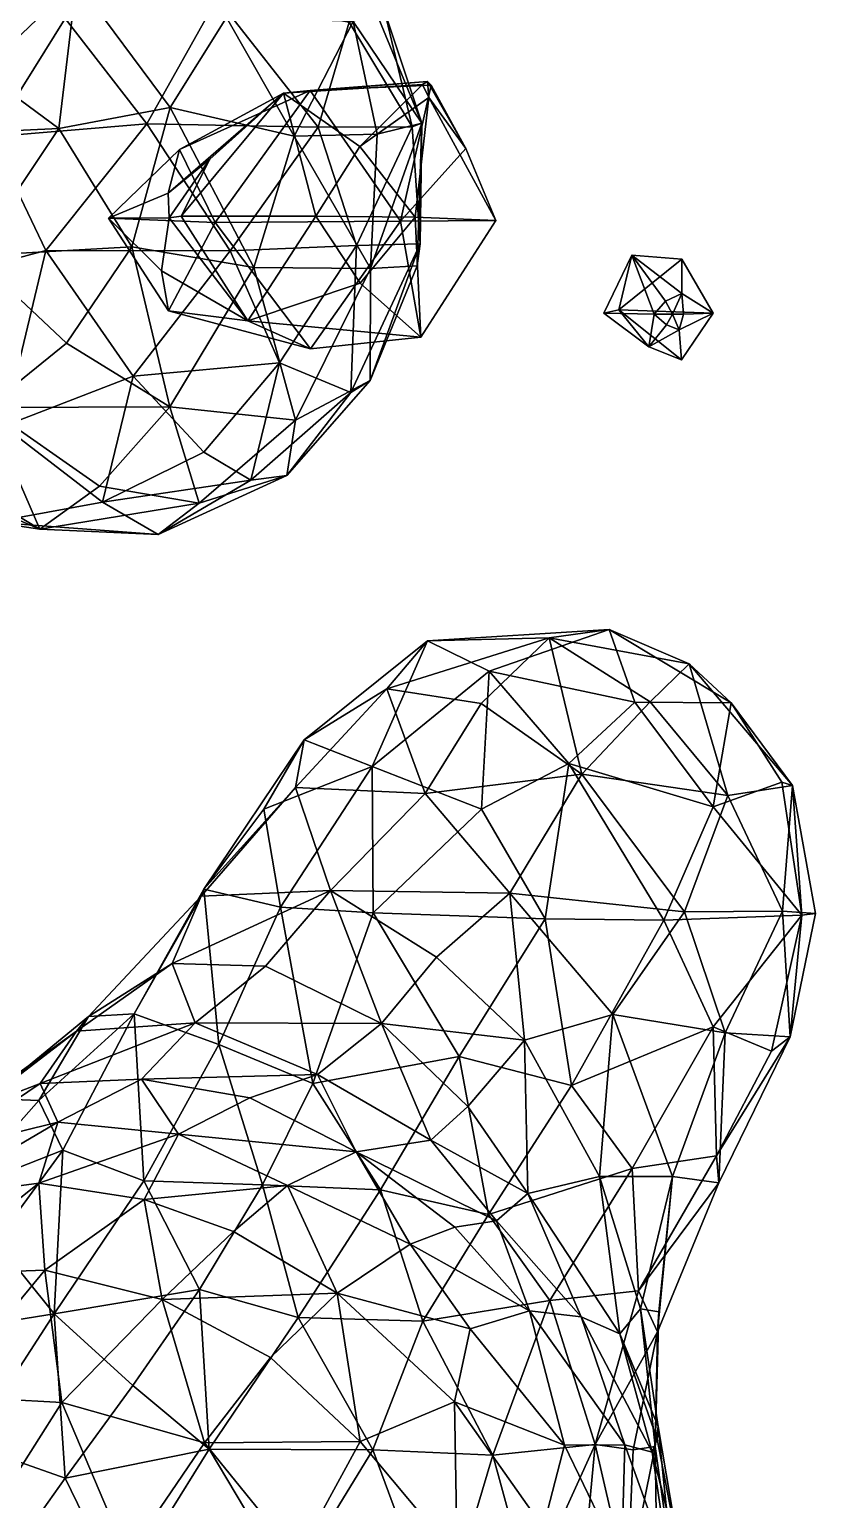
# Model space of a CAD drawing. Extents: x 373697 to 374058, y 6959904 to 6960301.
# Drawn here: x 373880.79 to 373906.93, y 6959965.05 to 6960013.94 of the extents above; entities that cross this region are included whole.
import ezdxf

# ---------------------------------------------------------------- set-up
doc = ezdxf.new("R2010")
doc.units = 0
doc.layers.add('Bht_Fk', color=7, linetype='CONTINUOUS')

msp = doc.modelspace()

# ---------------------------------------------------------------- linework, layer by layer
at = {"layer": 'Bht_Fk'}
for points in [[(373891.558, 6960014.212, 113.006), (373893.835, 6960010.823, 115.046), (373891.582, 6960016.33, 114.715)], [(373893.835, 6960010.823, 115.046), (373892.609, 6960014.52, 116.133), (373891.582, 6960016.33, 114.715)], [(373882.363, 6960015.546, 108.192), (373877.623, 6960014.671, 107.135), (373879.214, 6960012.535, 106.627)], [(373879.214, 6960012.535, 106.627), (373881.776, 6960010.65, 106.923), (373882.363, 6960015.546, 108.192)], [(373882.363, 6960015.546, 108.192), (373881.776, 6960010.65, 106.923), (373885.471, 6960011.347, 108.441)], [(373885.471, 6960011.347, 108.441), (373887.348, 6960014.345, 109.984), (373882.363, 6960015.546, 108.192)], [(373881.977, 6960014.303, 114.683), (373879.516, 6960010.37, 113.839), (373877.833, 6960015.043, 112.042)], [(373884.697, 6960010.8, 116.227), (373881.977, 6960014.303, 114.683), (373887.032, 6960014.983, 116.402)], [(373884.697, 6960010.8, 116.227), (373887.032, 6960014.983, 116.402), (373890.394, 6960010.692, 117.481)], [(373890.394, 6960010.692, 117.481), (373887.032, 6960014.983, 116.402), (373891.423, 6960014.188, 116.911)], [(373884.697, 6960010.8, 116.227), (373879.516, 6960010.37, 113.839), (373881.977, 6960014.303, 114.683)], [(373887.348, 6960014.345, 109.984), (373885.471, 6960011.347, 108.441), (373889.595, 6960010.395, 110.633)], [(373889.595, 6960010.395, 110.633), (373891.558, 6960014.212, 113.006), (373887.348, 6960014.345, 109.984)], [(373893.512, 6960010.707, 116.891), (373891.423, 6960014.188, 116.911), (373892.609, 6960014.52, 116.133)], [(373893.512, 6960010.707, 116.891), (373892.609, 6960014.52, 116.133), (373893.835, 6960010.823, 115.046)], [(373891.558, 6960014.212, 113.006), (373889.595, 6960010.395, 110.633), (373892.35, 6960010.459, 112.818)], [(373891.423, 6960014.188, 116.911), (373893.512, 6960010.707, 116.891), (373890.394, 6960010.692, 117.481)], [(373893.835, 6960010.823, 115.046), (373891.558, 6960014.212, 113.006), (373892.35, 6960010.459, 112.818)], [(373879.214, 6960012.535, 106.627), (373877.77, 6960010.458, 106.09), (373881.776, 6960010.65, 106.923)], [(373889.24, 6960011.823, 135.595), (373885.784, 6960009.955, 132.925), (373890.13, 6960011.911, 134.274)], [(373885.784, 6960009.955, 132.925), (373886.968, 6960007.525, 132.638), (373890.13, 6960011.911, 134.274)], [(373890.13, 6960011.911, 134.274), (373886.968, 6960007.525, 132.638), (373893.126, 6960007.571, 134.689)], [(373894.025, 6960012.211, 137.043), (373889.24, 6960011.823, 135.595), (373890.13, 6960011.911, 134.274)], [(373894.025, 6960012.211, 137.043), (373893.858, 6960012.113, 137.093), (373889.24, 6960011.823, 135.595)], [(373891.776, 6960010.051, 137.219), (373889.24, 6960011.823, 135.595), (373893.858, 6960012.113, 137.093)], [(373894.153, 6960012.088, 136.877), (373894.025, 6960012.211, 137.043), (373890.13, 6960011.911, 134.274)], [(373894.153, 6960012.088, 136.877), (373890.13, 6960011.911, 134.274), (373893.126, 6960007.571, 134.689)], [(373891.776, 6960010.051, 137.219), (373893.858, 6960012.113, 137.093), (373894.075, 6960011.684, 137.201)], [(373895.298, 6960009.987, 137.344), (373894.153, 6960012.088, 136.877), (373893.126, 6960007.571, 134.689)], [(373893.858, 6960012.113, 137.093), (373894.025, 6960012.211, 137.043), (373894.075, 6960011.684, 137.201)], [(373895.298, 6960009.987, 137.344), (373894.025, 6960012.211, 137.043), (373894.153, 6960012.088, 136.877)], [(373894.075, 6960011.684, 137.201), (373894.025, 6960012.211, 137.043), (373895.298, 6960009.987, 137.344)], [(373884.193, 6960006.708, 107.597), (373885.471, 6960011.347, 108.441), (373881.776, 6960010.65, 106.923)], [(373888.257, 6960006.021, 109.715), (373885.471, 6960011.347, 108.441), (373884.193, 6960006.708, 107.597)], [(373885.402, 6960008.501, 134.171), (373885.784, 6960009.955, 132.925), (373889.24, 6960011.823, 135.595)], [(373886.788, 6960009.631, 134.896), (373885.402, 6960008.501, 134.171), (373889.24, 6960011.823, 135.595)], [(373888.257, 6960006.021, 109.715), (373889.595, 6960010.395, 110.633), (373885.471, 6960011.347, 108.441)], [(373889.24, 6960011.823, 135.595), (373890.31, 6960007.737, 136.768), (373885.843, 6960007.734, 134.675)], [(373886.788, 6960009.631, 134.896), (373889.24, 6960011.823, 135.595), (373885.843, 6960007.734, 134.675)], [(373889.24, 6960011.823, 135.595), (373891.776, 6960010.051, 137.219), (373890.31, 6960007.737, 136.768)], [(373893.614, 6960007.705, 137.835), (373891.776, 6960010.051, 137.219), (373894.075, 6960011.684, 137.201)], [(373893.614, 6960007.705, 137.835), (373894.075, 6960011.684, 137.201), (373896.3, 6960007.591, 137.454)], [(373894.075, 6960011.684, 137.201), (373895.298, 6960009.987, 137.344), (373896.3, 6960007.591, 137.454)], [(373876.817, 6960005.382, 111.956), (373879.516, 6960010.37, 113.839), (373881.341, 6960006.592, 114.738)], [(373877.77, 6960010.458, 106.09), (373878.939, 6960006.408, 106.073), (373881.776, 6960010.65, 106.923)], [(373878.939, 6960006.408, 106.073), (373884.193, 6960006.708, 107.597), (373881.776, 6960010.65, 106.923)], [(373881.341, 6960006.592, 114.738), (373879.516, 6960010.37, 113.839), (373884.697, 6960010.8, 116.227)], [(373884.697, 6960010.8, 116.227), (373887.462, 6960006.585, 116.949), (373881.341, 6960006.592, 114.738)], [(373890.394, 6960010.692, 117.481), (373887.462, 6960006.585, 116.949), (373884.697, 6960010.8, 116.227)], [(373891.67, 6960006.762, 117.312), (373887.462, 6960006.585, 116.949), (373890.394, 6960010.692, 117.481)], [(373888.257, 6960006.021, 109.715), (373892.13, 6960005.987, 112.636), (373889.595, 6960010.395, 110.633)], [(373892.35, 6960010.459, 112.818), (373889.595, 6960010.395, 110.633), (373892.13, 6960005.987, 112.636)], [(373893.512, 6960010.707, 116.891), (373891.67, 6960006.762, 117.312), (373890.394, 6960010.692, 117.481)], [(373891.67, 6960006.762, 117.312), (373893.512, 6960010.707, 116.891), (373893.785, 6960006.817, 116.3)], [(373892.13, 6960005.987, 112.636), (373893.68, 6960006.086, 114.775), (373893.835, 6960010.823, 115.046)], [(373892.13, 6960005.987, 112.636), (373893.835, 6960010.823, 115.046), (373892.35, 6960010.459, 112.818)], [(373893.835, 6960010.823, 115.046), (373893.785, 6960006.817, 116.3), (373893.512, 6960010.707, 116.891)], [(373893.785, 6960006.817, 116.3), (373893.835, 6960010.823, 115.046), (373893.68, 6960006.086, 114.775)], [(373885.402, 6960008.501, 134.171), (373883.421, 6960007.664, 132.56), (373885.784, 6960009.955, 132.925)], [(373883.421, 6960007.664, 132.56), (373886.968, 6960007.525, 132.638), (373885.784, 6960009.955, 132.925)], [(373891.776, 6960010.051, 137.219), (373893.614, 6960007.705, 137.835), (373890.31, 6960007.737, 136.768)], [(373896.3, 6960007.591, 137.454), (373895.298, 6960009.987, 137.344), (373893.126, 6960007.571, 134.689)], [(373886.788, 6960009.631, 134.896), (373885.436, 6960007.679, 134.489), (373885.402, 6960008.501, 134.171)], [(373885.436, 6960007.679, 134.489), (373886.788, 6960009.631, 134.896), (373885.843, 6960007.734, 134.675)], [(373885.436, 6960007.679, 134.489), (373883.421, 6960007.664, 132.56), (373885.402, 6960008.501, 134.171)], [(373885.436, 6960007.679, 134.489), (373885.181, 6960005.918, 133.668), (373883.421, 6960007.664, 132.56)], [(373883.421, 6960007.664, 132.56), (373885.181, 6960005.918, 133.668), (373885.414, 6960004.583, 132.676)], [(373885.414, 6960004.583, 132.676), (373886.968, 6960007.525, 132.638), (373883.421, 6960007.664, 132.56)], [(373885.436, 6960007.679, 134.489), (373888.052, 6960004.247, 135.065), (373885.181, 6960005.918, 133.668)], [(373890.14, 6960003.315, 134.016), (373886.968, 6960007.525, 132.638), (373885.414, 6960004.583, 132.676)], [(373888.052, 6960004.247, 135.065), (373885.436, 6960007.679, 134.489), (373885.843, 6960007.734, 134.675)], [(373888.052, 6960004.247, 135.065), (373885.843, 6960007.734, 134.675), (373890.31, 6960007.737, 136.768)], [(373886.968, 6960007.525, 132.638), (373890.14, 6960003.315, 134.016), (373893.126, 6960007.571, 134.689)], [(373891.792, 6960005.508, 137.054), (373888.052, 6960004.247, 135.065), (373890.31, 6960007.737, 136.768)], [(373890.14, 6960003.315, 134.016), (373893.807, 6960003.712, 136.639), (373893.126, 6960007.571, 134.689)], [(373893.614, 6960007.705, 137.835), (373891.792, 6960005.508, 137.054), (373890.31, 6960007.737, 136.768)], [(373891.792, 6960005.508, 137.054), (373893.614, 6960007.705, 137.835), (373893.807, 6960003.712, 136.639)], [(373893.807, 6960003.712, 136.639), (373896.3, 6960007.591, 137.454), (373893.126, 6960007.571, 134.689)], [(373893.614, 6960007.705, 137.835), (373896.3, 6960007.591, 137.454), (373893.807, 6960003.712, 136.639)], [(373881.341, 6960006.592, 114.738), (373879.942, 6960000.753, 112.846), (373876.817, 6960005.382, 111.956)], [(373882.028, 6960003.511, 107.071), (373884.193, 6960006.708, 107.597), (373878.939, 6960006.408, 106.073)], [(373884.237, 6960002.408, 115.253), (373879.942, 6960000.753, 112.846), (373881.341, 6960006.592, 114.738)], [(373887.462, 6960006.585, 116.949), (373884.237, 6960002.408, 115.253), (373881.341, 6960006.592, 114.738)], [(373885.464, 6960001.388, 108.908), (373884.193, 6960006.708, 107.597), (373882.028, 6960003.511, 107.071)], [(373885.464, 6960001.388, 108.908), (373888.257, 6960006.021, 109.715), (373884.193, 6960006.708, 107.597)], [(373884.237, 6960002.408, 115.253), (373887.462, 6960006.585, 116.949), (373889.11, 6960002.85, 116.461)], [(373887.462, 6960006.585, 116.949), (373891.67, 6960006.762, 117.312), (373889.11, 6960002.85, 116.461)], [(373891.67, 6960006.762, 117.312), (373891.474, 6960001.863, 115.678), (373889.11, 6960002.85, 116.461)], [(373891.474, 6960001.863, 115.678), (373891.67, 6960006.762, 117.312), (373893.785, 6960006.817, 116.3)], [(373893.785, 6960006.817, 116.3), (373892.118, 6960002.272, 114.226), (373891.474, 6960001.863, 115.678)], [(373892.118, 6960002.272, 114.226), (373893.785, 6960006.817, 116.3), (373893.68, 6960006.086, 114.775)], [(373882.028, 6960003.511, 107.071), (373878.939, 6960006.408, 106.073), (373879.378, 6960001.368, 106.901)], [(373889.637, 6960000.948, 111.872), (373888.257, 6960006.021, 109.715), (373885.464, 6960001.388, 108.908)], [(373892.13, 6960005.987, 112.636), (373888.257, 6960006.021, 109.715), (373889.637, 6960000.948, 111.872)], [(373892.13, 6960005.987, 112.636), (373889.637, 6960000.948, 111.872), (373892.118, 6960002.272, 114.226)], [(373892.13, 6960005.987, 112.636), (373892.118, 6960002.272, 114.226), (373893.68, 6960006.086, 114.775)], [(373900.817, 6960006.44, 159.14), (373900.389, 6960004.619, 160.661), (373899.892, 6960004.506, 158.823)], [(373899.892, 6960004.506, 158.823), (373901.564, 6960004.471, 159.089), (373900.817, 6960006.44, 159.14)], [(373902.486, 6960006.3, 160.286), (373900.389, 6960004.619, 160.661), (373900.817, 6960006.44, 159.14)], [(373900.389, 6960004.619, 160.661), (373902.486, 6960006.3, 160.286), (373903.52, 6960004.506, 160.493)], [(373902.48, 6960005.165, 159.582), (373902.486, 6960006.3, 160.286), (373900.817, 6960006.44, 159.14)], [(373901.564, 6960004.471, 159.089), (373901.939, 6960004.91, 159.254), (373900.817, 6960006.44, 159.14)], [(373900.817, 6960006.44, 159.14), (373901.939, 6960004.91, 159.254), (373902.48, 6960005.165, 159.582)], [(373903.52, 6960004.506, 160.493), (373902.486, 6960006.3, 160.286), (373902.48, 6960005.165, 159.582)], [(373885.181, 6960005.918, 133.668), (373888.052, 6960004.247, 135.065), (373885.414, 6960004.583, 132.676)], [(373888.052, 6960004.247, 135.065), (373891.792, 6960005.508, 137.054), (373893.807, 6960003.712, 136.639)], [(373901.939, 6960004.91, 159.254), (373902.169, 6960004.47, 159.359), (373902.48, 6960005.165, 159.582)], [(373902.48, 6960005.165, 159.582), (373902.169, 6960004.47, 159.359), (373902.535, 6960004.474, 159.579)], [(373902.535, 6960004.474, 159.579), (373903.52, 6960004.506, 160.493), (373902.48, 6960005.165, 159.582)], [(373885.414, 6960004.583, 132.676), (373888.052, 6960004.247, 135.065), (373890.14, 6960003.315, 134.016)], [(373899.892, 6960004.506, 158.823), (373900.389, 6960004.619, 160.661), (373901.38, 6960003.389, 159.22)], [(373901.38, 6960003.389, 159.22), (373901.564, 6960004.471, 159.089), (373899.892, 6960004.506, 158.823)], [(373900.389, 6960004.619, 160.661), (373902.468, 6960002.954, 160.11), (373901.38, 6960003.389, 159.22)], [(373900.389, 6960004.619, 160.661), (373903.52, 6960004.506, 160.493), (373902.468, 6960002.954, 160.11)], [(373901.564, 6960004.471, 159.089), (373902.169, 6960004.47, 159.359), (373901.939, 6960004.91, 159.254)], [(373902.468, 6960002.954, 160.11), (373903.52, 6960004.506, 160.493), (373902.388, 6960003.952, 159.523)], [(373902.388, 6960003.952, 159.523), (373903.52, 6960004.506, 160.493), (373902.535, 6960004.474, 159.579)], [(373888.052, 6960004.247, 135.065), (373893.807, 6960003.712, 136.639), (373890.14, 6960003.315, 134.016)], [(373901.969, 6960004.116, 159.273), (373901.564, 6960004.471, 159.089), (373901.38, 6960003.389, 159.22)], [(373902.388, 6960003.952, 159.523), (373901.969, 6960004.116, 159.273), (373901.38, 6960003.389, 159.22)], [(373901.564, 6960004.471, 159.089), (373901.969, 6960004.116, 159.273), (373902.169, 6960004.47, 159.359)], [(373902.169, 6960004.47, 159.359), (373901.969, 6960004.116, 159.273), (373902.388, 6960003.952, 159.523)], [(373902.535, 6960004.474, 159.579), (373902.169, 6960004.47, 159.359), (373902.388, 6960003.952, 159.523)], [(373901.38, 6960003.389, 159.22), (373902.468, 6960002.954, 160.11), (373902.388, 6960003.952, 159.523)], [(373879.378, 6960001.368, 106.901), (373885.464, 6960001.388, 108.908), (373882.028, 6960003.511, 107.071)], [(373886.586, 6959999.879, 115.022), (373884.237, 6960002.408, 115.253), (373889.11, 6960002.85, 116.461)], [(373888.149, 6959998.951, 114.398), (373886.586, 6959999.879, 115.022), (373889.11, 6960002.85, 116.461)], [(373891.474, 6960001.863, 115.678), (373888.149, 6959998.951, 114.398), (373889.11, 6960002.85, 116.461)], [(373879.942, 6960000.753, 112.846), (373884.237, 6960002.408, 115.253), (373883.221, 6959998.216, 113.185)], [(373886.586, 6959999.879, 115.022), (373883.221, 6959998.216, 113.185), (373884.237, 6960002.408, 115.253)], [(373889.351, 6959999.111, 113.35), (373891.474, 6960001.863, 115.678), (373892.118, 6960002.272, 114.226)], [(373889.637, 6960000.948, 111.872), (373889.351, 6959999.111, 113.35), (373892.118, 6960002.272, 114.226)], [(373888.149, 6959998.951, 114.398), (373891.474, 6960001.863, 115.678), (373889.351, 6959999.111, 113.35)], [(373881.14, 6959997.323, 109.293), (373879.378, 6960001.368, 106.901), (373877.66, 6959999.418, 107.48)], [(373883.117, 6959998.748, 108.804), (373885.464, 6960001.388, 108.908), (373879.378, 6960001.368, 106.901)], [(373881.14, 6959997.323, 109.293), (373883.117, 6959998.748, 108.804), (373879.378, 6960001.368, 106.901)], [(373883.117, 6959998.748, 108.804), (373886.441, 6959998.182, 111.003), (373885.464, 6960001.388, 108.908)], [(373886.441, 6959998.182, 111.003), (373889.637, 6960000.948, 111.872), (373885.464, 6960001.388, 108.908)], [(373883.221, 6959998.216, 113.185), (373879.574, 6959997.553, 110.511), (373879.942, 6960000.753, 112.846)], [(373889.637, 6960000.948, 111.872), (373886.441, 6959998.182, 111.003), (373889.351, 6959999.111, 113.35)], [(373883.221, 6959998.216, 113.185), (373886.586, 6959999.879, 115.022), (373888.149, 6959998.951, 114.398)], [(373881.14, 6959997.323, 109.293), (373877.66, 6959999.418, 107.48), (373876.683, 6959999.239, 108.031)], [(373876.683, 6959999.239, 108.031), (373879.574, 6959997.553, 110.511), (373881.14, 6959997.323, 109.293)], [(373881.14, 6959997.323, 109.293), (373886.441, 6959998.182, 111.003), (373883.117, 6959998.748, 108.804)], [(373885.078, 6959997.145, 112.129), (373883.221, 6959998.216, 113.185), (373888.149, 6959998.951, 114.398)], [(373885.078, 6959997.145, 112.129), (373888.149, 6959998.951, 114.398), (373889.351, 6959999.111, 113.35)], [(373885.078, 6959997.145, 112.129), (373889.351, 6959999.111, 113.35), (373886.441, 6959998.182, 111.003)], [(373879.574, 6959997.553, 110.511), (373883.221, 6959998.216, 113.185), (373885.078, 6959997.145, 112.129)], [(373886.441, 6959998.182, 111.003), (373881.14, 6959997.323, 109.293), (373885.078, 6959997.145, 112.129)], [(373885.078, 6959997.145, 112.129), (373881.14, 6959997.323, 109.293), (373879.574, 6959997.553, 110.511)], [(373894.027, 6959993.61, 190.658), (373900.071, 6959993.981, 192.345), (373898.072, 6959993.709, 193.578)], [(373894.027, 6959993.61, 190.658), (373896.079, 6959992.597, 189.782), (373900.071, 6959993.981, 192.345)], [(373896.079, 6959992.597, 189.782), (373900.917, 6959991.573, 191.22), (373900.071, 6959993.981, 192.345)], [(373900.071, 6959993.981, 192.345), (373902.73, 6959992.848, 194.497), (373898.072, 6959993.709, 193.578)], [(373904.124, 6959991.55, 193.539), (373902.73, 6959992.848, 194.497), (373900.071, 6959993.981, 192.345)], [(373900.071, 6959993.981, 192.345), (373900.917, 6959991.573, 191.22), (373904.124, 6959991.55, 193.539)], [(373894.027, 6959993.61, 190.658), (373889.927, 6959990.317, 189.191), (373892.184, 6959989.426, 188.068)], [(373894.027, 6959993.61, 190.658), (373892.678, 6959992.017, 191.641), (373889.927, 6959990.317, 189.191)], [(373894.027, 6959993.61, 190.658), (373892.184, 6959989.426, 188.068), (373896.079, 6959992.597, 189.782)], [(373898.072, 6959993.709, 193.578), (373895.807, 6959991.527, 193.725), (373892.678, 6959992.017, 191.641)], [(373894.027, 6959993.61, 190.658), (373898.072, 6959993.709, 193.578), (373892.678, 6959992.017, 191.641)], [(373898.072, 6959993.709, 193.578), (373899.159, 6959989.171, 195.399), (373895.807, 6959991.527, 193.725)], [(373901.434, 6959991.575, 195.381), (373899.159, 6959989.171, 195.399), (373898.072, 6959993.709, 193.578)], [(373898.072, 6959993.709, 193.578), (373902.73, 6959992.848, 194.497), (373901.434, 6959991.575, 195.381)], [(373904.016, 6959988.459, 196.3), (373901.434, 6959991.575, 195.381), (373902.73, 6959992.848, 194.497)], [(373906.166, 6959988.798, 195.664), (373904.016, 6959988.459, 196.3), (373902.73, 6959992.848, 194.497)], [(373902.73, 6959992.848, 194.497), (373904.124, 6959991.55, 193.539), (373906.166, 6959988.798, 195.664)], [(373895.826, 6959988.015, 188.41), (373896.079, 6959992.597, 189.782), (373892.184, 6959989.426, 188.068)], [(373895.826, 6959988.015, 188.41), (373898.73, 6959989.532, 189.643), (373896.079, 6959992.597, 189.782)], [(373898.73, 6959989.532, 189.643), (373900.917, 6959991.573, 191.22), (373896.079, 6959992.597, 189.782)], [(373892.678, 6959992.017, 191.641), (373893.949, 6959988.535, 193.692), (373889.637, 6959988.728, 191.016)], [(373889.637, 6959988.728, 191.016), (373889.927, 6959990.317, 189.191), (373892.678, 6959992.017, 191.641)], [(373895.807, 6959991.527, 193.725), (373893.949, 6959988.535, 193.692), (373892.678, 6959992.017, 191.641)], [(373893.949, 6959988.535, 193.692), (373895.807, 6959991.527, 193.725), (373899.159, 6959989.171, 195.399)], [(373903.523, 6959988.082, 191.828), (373900.917, 6959991.573, 191.22), (373898.73, 6959989.532, 189.643)], [(373901.434, 6959991.575, 195.381), (373904.016, 6959988.459, 196.3), (373899.159, 6959989.171, 195.399)], [(373900.917, 6959991.573, 191.22), (373903.523, 6959988.082, 191.828), (373904.124, 6959991.55, 193.539)], [(373904.124, 6959991.55, 193.539), (373903.523, 6959988.082, 191.828), (373905.806, 6959988.907, 193.951)], [(373904.124, 6959991.55, 193.539), (373905.806, 6959988.907, 193.951), (373906.166, 6959988.798, 195.664)], [(373889.927, 6959990.317, 189.191), (373889.637, 6959988.728, 191.016), (373886.586, 6959985.354, 188.07)], [(373886.586, 6959985.354, 188.07), (373888.588, 6959988.005, 188.1), (373889.927, 6959990.317, 189.191)], [(373892.184, 6959989.426, 188.068), (373889.927, 6959990.317, 189.191), (373888.588, 6959988.005, 188.1)], [(373889.135, 6959984.747, 187.027), (373892.184, 6959989.426, 188.068), (373888.588, 6959988.005, 188.1)], [(373889.135, 6959984.747, 187.027), (373892.223, 6959984.558, 187.222), (373892.184, 6959989.426, 188.068)], [(373892.223, 6959984.558, 187.222), (373895.826, 6959988.015, 188.41), (373892.184, 6959989.426, 188.068)], [(373895.826, 6959988.015, 188.41), (373897.937, 6959984.361, 188.747), (373898.73, 6959989.532, 189.643)], [(373897.937, 6959984.361, 188.747), (373901.879, 6959984.322, 190.536), (373898.73, 6959989.532, 189.643)], [(373903.523, 6959988.082, 191.828), (373898.73, 6959989.532, 189.643), (373901.879, 6959984.322, 190.536)], [(373896.76, 6959985.221, 195.207), (373893.949, 6959988.535, 193.692), (373899.159, 6959989.171, 195.399)], [(373896.76, 6959985.221, 195.207), (373899.159, 6959989.171, 195.399), (373902.568, 6959984.59, 196.408)], [(373899.159, 6959989.171, 195.399), (373904.016, 6959988.459, 196.3), (373902.568, 6959984.59, 196.408)], [(373903.523, 6959988.082, 191.828), (373906.471, 6959984.48, 194.053), (373905.806, 6959988.907, 193.951)], [(373906.471, 6959984.48, 194.053), (373906.166, 6959988.798, 195.664), (373905.806, 6959988.907, 193.951)], [(373886.506, 6959985.112, 189.999), (373889.637, 6959988.728, 191.016), (373890.797, 6959985.299, 193.082)], [(373886.586, 6959985.354, 188.07), (373889.637, 6959988.728, 191.016), (373886.506, 6959985.112, 189.999)], [(373889.637, 6959988.728, 191.016), (373893.949, 6959988.535, 193.692), (373890.797, 6959985.299, 193.082)], [(373890.797, 6959985.299, 193.082), (373893.949, 6959988.535, 193.692), (373896.76, 6959985.221, 195.207)], [(373904.016, 6959988.459, 196.3), (373905.832, 6959984.614, 196.457), (373902.568, 6959984.59, 196.408)], [(373904.016, 6959988.459, 196.3), (373906.166, 6959988.798, 195.664), (373905.832, 6959984.614, 196.457)], [(373906.166, 6959988.798, 195.664), (373906.929, 6959984.536, 195.849), (373905.832, 6959984.614, 196.457)], [(373906.166, 6959988.798, 195.664), (373906.471, 6959984.48, 194.053), (373906.929, 6959984.536, 195.849)], [(373889.135, 6959984.747, 187.027), (373888.588, 6959988.005, 188.1), (373886.586, 6959985.354, 188.07)], [(373897.937, 6959984.361, 188.747), (373895.826, 6959988.015, 188.41), (373892.223, 6959984.558, 187.222)], [(373903.523, 6959988.082, 191.828), (373901.879, 6959984.322, 190.536), (373906.471, 6959984.48, 194.053)], [(373885.536, 6959982.881, 190.952), (373882.762, 6959981.11, 188.469), (373886.506, 6959985.112, 189.999)], [(373882.762, 6959981.11, 188.469), (373884.272, 6959981.2, 187.215), (373886.506, 6959985.112, 189.999)], [(373884.272, 6959981.2, 187.215), (373886.586, 6959985.354, 188.07), (373886.506, 6959985.112, 189.999)], [(373884.272, 6959981.2, 187.215), (373887.094, 6959980.184, 186.45), (373886.586, 6959985.354, 188.07)], [(373888.639, 6959982.788, 193.134), (373885.536, 6959982.881, 190.952), (373890.797, 6959985.299, 193.082)], [(373885.536, 6959982.881, 190.952), (373886.506, 6959985.112, 189.999), (373890.797, 6959985.299, 193.082)], [(373887.094, 6959980.184, 186.45), (373889.135, 6959984.747, 187.027), (373886.586, 6959985.354, 188.07)], [(373892.496, 6959980.884, 195.173), (373888.639, 6959982.788, 193.134), (373890.797, 6959985.299, 193.082)], [(373894.324, 6959983.082, 194.905), (373890.797, 6959985.299, 193.082), (373896.76, 6959985.221, 195.207)], [(373894.324, 6959983.082, 194.905), (373892.496, 6959980.884, 195.173), (373890.797, 6959985.299, 193.082)], [(373897.254, 6959980.329, 195.955), (373894.324, 6959983.082, 194.905), (373896.76, 6959985.221, 195.207)], [(373900.192, 6959981.176, 196.155), (373896.76, 6959985.221, 195.207), (373902.568, 6959984.59, 196.408)], [(373900.192, 6959981.176, 196.155), (373897.254, 6959980.329, 195.955), (373896.76, 6959985.221, 195.207)], [(373887.094, 6959980.184, 186.45), (373890.217, 6959978.881, 186.582), (373889.135, 6959984.747, 187.027)], [(373890.217, 6959978.881, 186.582), (373892.223, 6959984.558, 187.222), (373889.135, 6959984.747, 187.027)], [(373890.217, 6959978.881, 186.582), (373895.085, 6959979.782, 187.74), (373892.223, 6959984.558, 187.222)], [(373895.085, 6959979.782, 187.74), (373897.937, 6959984.361, 188.747), (373892.223, 6959984.558, 187.222)], [(373903.924, 6959980.566, 196.323), (373900.192, 6959981.176, 196.155), (373902.568, 6959984.59, 196.408)], [(373901.879, 6959984.322, 190.536), (373903.525, 6959980.775, 191.692), (373906.471, 6959984.48, 194.053)], [(373905.832, 6959984.614, 196.457), (373903.924, 6959980.566, 196.323), (373902.568, 6959984.59, 196.408)], [(373906.471, 6959984.48, 194.053), (373903.525, 6959980.775, 191.692), (373905.467, 6959979.959, 193.616)], [(373905.832, 6959984.614, 196.457), (373906.081, 6959980.435, 195.356), (373903.924, 6959980.566, 196.323)], [(373905.467, 6959979.959, 193.616), (373906.081, 6959980.435, 195.356), (373906.471, 6959984.48, 194.053)], [(373906.929, 6959984.536, 195.849), (373906.081, 6959980.435, 195.356), (373905.832, 6959984.614, 196.457)], [(373906.471, 6959984.48, 194.053), (373906.081, 6959980.435, 195.356), (373906.929, 6959984.536, 195.849)], [(373895.085, 6959979.782, 187.74), (373898.814, 6959978.822, 189.195), (373897.937, 6959984.361, 188.747)], [(373901.879, 6959984.322, 190.536), (373897.937, 6959984.361, 188.747), (373898.814, 6959978.822, 189.195)], [(373898.814, 6959978.822, 189.195), (373903.525, 6959980.775, 191.692), (373901.879, 6959984.322, 190.536)], [(373894.324, 6959983.082, 194.905), (373897.254, 6959980.329, 195.955), (373892.496, 6959980.884, 195.173)], [(373886.305, 6959980.898, 193.339), (373882.357, 6959980.624, 190.399), (373885.536, 6959982.881, 190.952)], [(373882.762, 6959981.11, 188.469), (373885.536, 6959982.881, 190.952), (373882.357, 6959980.624, 190.399)], [(373886.305, 6959980.898, 193.339), (373885.536, 6959982.881, 190.952), (373888.639, 6959982.788, 193.134)], [(373892.496, 6959980.884, 195.173), (373886.305, 6959980.898, 193.339), (373888.639, 6959982.788, 193.134)], [(373879.434, 6959978.39, 188.219), (373882.762, 6959981.11, 188.469), (373882.357, 6959980.624, 190.399)], [(373879.434, 6959978.39, 188.219), (373881.11, 6959978.325, 186.945), (373882.762, 6959981.11, 188.469)], [(373881.11, 6959978.325, 186.945), (373884.272, 6959981.2, 187.215), (373882.762, 6959981.11, 188.469)], [(373881.11, 6959978.325, 186.945), (373881.899, 6959976.67, 186.026), (373884.272, 6959981.2, 187.215)], [(373881.899, 6959976.67, 186.026), (373884.598, 6959975.645, 185.769), (373884.272, 6959981.2, 187.215)], [(373884.598, 6959975.645, 185.769), (373887.094, 6959980.184, 186.45), (373884.272, 6959981.2, 187.215)], [(373899.747, 6959975.792, 196.67), (373897.254, 6959980.329, 195.955), (373900.192, 6959981.176, 196.155)], [(373899.747, 6959975.792, 196.67), (373900.192, 6959981.176, 196.155), (373902.174, 6959975.787, 195.996)], [(373900.192, 6959981.176, 196.155), (373903.924, 6959980.566, 196.323), (373902.174, 6959975.787, 195.996)], [(373881.151, 6959978.881, 191.763), (373878.555, 6959977.888, 189.236), (373882.357, 6959980.624, 190.399)], [(373878.555, 6959977.888, 189.236), (373879.434, 6959978.39, 188.219), (373882.357, 6959980.624, 190.399)], [(373886.305, 6959980.898, 193.339), (373881.151, 6959978.881, 191.763), (373882.357, 6959980.624, 190.399)], [(373884.523, 6959979.03, 194.198), (373881.151, 6959978.881, 191.763), (373886.305, 6959980.898, 193.339)], [(373890.369, 6959979.182, 195.914), (373884.523, 6959979.03, 194.198), (373886.305, 6959980.898, 193.339)], [(373890.369, 6959979.182, 195.914), (373886.305, 6959980.898, 193.339), (373892.496, 6959980.884, 195.173)], [(373894.136, 6959977.001, 197.448), (373890.369, 6959979.182, 195.914), (373892.496, 6959980.884, 195.173)], [(373892.496, 6959980.884, 195.173), (373897.254, 6959980.329, 195.955), (373895.366, 6959978.119, 196.545)], [(373895.366, 6959978.119, 196.545), (373894.136, 6959977.001, 197.448), (373892.496, 6959980.884, 195.173)], [(373900.833, 6959976.059, 190.722), (373903.525, 6959980.775, 191.692), (373898.814, 6959978.822, 189.195)], [(373903.525, 6959980.775, 191.692), (373900.833, 6959976.059, 190.722), (373903.631, 6959976.477, 192.998)], [(373903.717, 6959975.578, 194.699), (373902.174, 6959975.787, 195.996), (373903.924, 6959980.566, 196.323)], [(373905.467, 6959979.959, 193.616), (373903.525, 6959980.775, 191.692), (373903.631, 6959976.477, 192.998)], [(373906.081, 6959980.435, 195.356), (373903.717, 6959975.578, 194.699), (373903.924, 6959980.566, 196.323)], [(373884.598, 6959975.645, 185.769), (373888.539, 6959975.517, 186.188), (373887.094, 6959980.184, 186.45)], [(373888.539, 6959975.517, 186.188), (373890.217, 6959978.881, 186.582), (373887.094, 6959980.184, 186.45)], [(373897.359, 6959975.224, 197.619), (373895.366, 6959978.119, 196.545), (373897.254, 6959980.329, 195.955)], [(373899.747, 6959975.792, 196.67), (373897.359, 6959975.224, 197.619), (373897.254, 6959980.329, 195.955)], [(373906.081, 6959980.435, 195.356), (373903.631, 6959976.477, 192.998), (373903.717, 6959975.578, 194.699)], [(373905.467, 6959979.959, 193.616), (373903.631, 6959976.477, 192.998), (373906.081, 6959980.435, 195.356)], [(373890.217, 6959978.881, 186.582), (373892.461, 6959975.343, 187.082), (373895.085, 6959979.782, 187.74)], [(373892.461, 6959975.343, 187.082), (373896.058, 6959974.525, 188.383), (373895.085, 6959979.782, 187.74)], [(373898.814, 6959978.822, 189.195), (373895.085, 6959979.782, 187.74), (373896.058, 6959974.525, 188.383)], [(373888.118, 6959978.407, 196.198), (373884.523, 6959979.03, 194.198), (373890.369, 6959979.182, 195.914)], [(373888.118, 6959978.407, 196.198), (373890.369, 6959979.182, 195.914), (373891.652, 6959976.614, 198.105)], [(373891.652, 6959976.614, 198.105), (373890.369, 6959979.182, 195.914), (373894.136, 6959977.001, 197.448)], [(373877.795, 6959976.628, 190.668), (373878.555, 6959977.888, 189.236), (373881.151, 6959978.881, 191.763)], [(373881.151, 6959978.881, 191.763), (373881.734, 6959977.599, 193.778), (373877.795, 6959976.628, 190.668)], [(373884.523, 6959979.03, 194.198), (373881.734, 6959977.599, 193.778), (373881.151, 6959978.881, 191.763)], [(373885.754, 6959977.205, 196.412), (373881.734, 6959977.599, 193.778), (373884.523, 6959979.03, 194.198)], [(373884.523, 6959979.03, 194.198), (373888.118, 6959978.407, 196.198), (373885.754, 6959977.205, 196.412)], [(373890.217, 6959978.881, 186.582), (373888.539, 6959975.517, 186.188), (373892.461, 6959975.343, 187.082)], [(373896.058, 6959974.525, 188.383), (373900.833, 6959976.059, 190.722), (373898.814, 6959978.822, 189.195)], [(373878.438, 6959975.299, 185.952), (373881.11, 6959978.325, 186.945), (373879.434, 6959978.39, 188.219)], [(373878.438, 6959975.299, 185.952), (373881.899, 6959976.67, 186.026), (373881.11, 6959978.325, 186.945)], [(373885.754, 6959977.205, 196.412), (373888.118, 6959978.407, 196.198), (373891.652, 6959976.614, 198.105)], [(373897.359, 6959975.224, 197.619), (373894.136, 6959977.001, 197.448), (373895.366, 6959978.119, 196.545)], [(373881.734, 6959977.599, 193.778), (373877.452, 6959975.079, 191.963), (373877.795, 6959976.628, 190.668)], [(373881.734, 6959977.599, 193.778), (373881.106, 6959975.568, 194.949), (373877.452, 6959975.079, 191.963)], [(373885.754, 6959977.205, 196.412), (373881.106, 6959975.568, 194.949), (373881.734, 6959977.599, 193.778)], [(373884.612, 6959975.025, 197.432), (373881.106, 6959975.568, 194.949), (373885.754, 6959977.205, 196.412)], [(373885.754, 6959977.205, 196.412), (373889.369, 6959975.491, 198.754), (373884.612, 6959975.025, 197.432)], [(373891.652, 6959976.614, 198.105), (373889.369, 6959975.491, 198.754), (373885.754, 6959977.205, 196.412)], [(373878.438, 6959975.299, 185.952), (373879.68, 6959973.633, 185.163), (373881.899, 6959976.67, 186.026)], [(373879.68, 6959973.633, 185.163), (373881.61, 6959971.223, 184.703), (373881.899, 6959976.67, 186.026)], [(373881.61, 6959971.223, 184.703), (373884.598, 6959975.645, 185.769), (373881.899, 6959976.67, 186.026)], [(373896.319, 6959974.313, 198.968), (373891.652, 6959976.614, 198.105), (373894.136, 6959977.001, 197.448)], [(373894.136, 6959977.001, 197.448), (373897.359, 6959975.224, 197.619), (373896.319, 6959974.313, 198.968)], [(373891.652, 6959976.614, 198.105), (373893.454, 6959973.538, 200.429), (373889.369, 6959975.491, 198.754)], [(373891.652, 6959976.614, 198.105), (373896.319, 6959974.313, 198.968), (373894.931, 6959974.103, 199.778)], [(373891.652, 6959976.614, 198.105), (373894.931, 6959974.103, 199.778), (373893.454, 6959973.538, 200.429)], [(373903.631, 6959976.477, 192.998), (373900.833, 6959976.059, 190.722), (373901.039, 6959971.993, 192.136)], [(373903.631, 6959976.477, 192.998), (373901.039, 6959971.993, 192.136), (373903.717, 6959975.578, 194.699)], [(373900.833, 6959976.059, 190.722), (373896.058, 6959974.525, 188.383), (373898.097, 6959971.663, 189.816)], [(373900.422, 6959970.556, 198.327), (373897.359, 6959975.224, 197.619), (373899.747, 6959975.792, 196.67)], [(373900.833, 6959976.059, 190.722), (373898.097, 6959971.663, 189.816), (373901.039, 6959971.993, 192.136)], [(373901.104, 6959971.387, 196.794), (373899.747, 6959975.792, 196.67), (373902.174, 6959975.787, 195.996)], [(373901.104, 6959971.387, 196.794), (373900.422, 6959970.556, 198.327), (373899.747, 6959975.792, 196.67)], [(373901.714, 6959971.291, 195.696), (373901.104, 6959971.387, 196.794), (373902.174, 6959975.787, 195.996)], [(373901.669, 6959970.627, 194.083), (373901.714, 6959971.291, 195.696), (373902.174, 6959975.787, 195.996)], [(373903.717, 6959975.578, 194.699), (373901.669, 6959970.627, 194.083), (373902.174, 6959975.787, 195.996)], [(373877.294, 6959972.533, 193.712), (373877.452, 6959975.079, 191.963), (373881.106, 6959975.568, 194.949)], [(373881.106, 6959975.568, 194.949), (373881.302, 6959972.674, 196.785), (373877.294, 6959972.533, 193.712)], [(373881.302, 6959972.674, 196.785), (373881.106, 6959975.568, 194.949), (373884.612, 6959975.025, 197.432)], [(373881.61, 6959971.223, 184.703), (373886.445, 6959972.029, 185.524), (373884.598, 6959975.645, 185.769)], [(373884.598, 6959975.645, 185.769), (373886.445, 6959972.029, 185.524), (373888.539, 6959975.517, 186.188)], [(373889.369, 6959975.491, 198.754), (373887.582, 6959973.96, 199.232), (373884.612, 6959975.025, 197.432)], [(373886.445, 6959972.029, 185.524), (373889.725, 6959971.101, 186.212), (373888.539, 6959975.517, 186.188)], [(373887.582, 6959973.96, 199.232), (373889.369, 6959975.491, 198.754), (373891.026, 6959971.913, 201.072)], [(373888.539, 6959975.517, 186.188), (373889.725, 6959971.101, 186.212), (373892.461, 6959975.343, 187.082)], [(373889.369, 6959975.491, 198.754), (373893.454, 6959973.538, 200.429), (373891.026, 6959971.913, 201.072)], [(373889.725, 6959971.101, 186.212), (373893.875, 6959970.979, 187.651), (373892.461, 6959975.343, 187.082)], [(373892.461, 6959975.343, 187.082), (373893.875, 6959970.979, 187.651), (373896.058, 6959974.525, 188.383)], [(373899.133, 6959971.125, 199.809), (373896.319, 6959974.313, 198.968), (373897.359, 6959975.224, 197.619)], [(373900.422, 6959970.556, 198.327), (373899.133, 6959971.125, 199.809), (373897.359, 6959975.224, 197.619)], [(373901.669, 6959970.627, 194.083), (373903.717, 6959975.578, 194.699), (373901.039, 6959971.993, 192.136)], [(373884.612, 6959975.025, 197.432), (373885.21, 6959971.701, 199.277), (373881.302, 6959972.674, 196.785)], [(373884.612, 6959975.025, 197.432), (373887.582, 6959973.96, 199.232), (373885.21, 6959971.701, 199.277)], [(373893.875, 6959970.979, 187.651), (373898.097, 6959971.663, 189.816), (373896.058, 6959974.525, 188.383)], [(373897.421, 6959971.327, 201.039), (373894.931, 6959974.103, 199.778), (373896.319, 6959974.313, 198.968)], [(373897.421, 6959971.327, 201.039), (373896.319, 6959974.313, 198.968), (373899.133, 6959971.125, 199.809)], [(373885.21, 6959971.701, 199.277), (373887.582, 6959973.96, 199.232), (373891.026, 6959971.913, 201.072)], [(373894.931, 6959974.103, 199.778), (373897.421, 6959971.327, 201.039), (373893.454, 6959973.538, 200.429)], [(373879.68, 6959973.633, 185.163), (373877.327, 6959970.535, 184.218), (373881.61, 6959971.223, 184.703)], [(373893.454, 6959973.538, 200.429), (373895.449, 6959970.72, 201.882), (373891.026, 6959971.913, 201.072)], [(373897.421, 6959971.327, 201.039), (373895.449, 6959970.72, 201.882), (373893.454, 6959973.538, 200.429)], [(373881.302, 6959972.674, 196.785), (373877.848, 6959968.494, 195.911), (373877.294, 6959972.533, 193.712)], [(373877.848, 6959968.494, 195.911), (373881.302, 6959972.674, 196.785), (373881.87, 6959968.275, 198.608)], [(373881.302, 6959972.674, 196.785), (373885.21, 6959971.701, 199.277), (373881.87, 6959968.275, 198.608)], [(373886.445, 6959972.029, 185.524), (373881.61, 6959971.223, 184.703), (373884.232, 6959968.846, 184.701)], [(373884.232, 6959968.846, 184.701), (373886.766, 6959966.718, 184.968), (373886.445, 6959972.029, 185.524)], [(373891.026, 6959971.913, 201.072), (373888.807, 6959969.77, 201.231), (373885.21, 6959971.701, 199.277)], [(373889.725, 6959971.101, 186.212), (373886.445, 6959972.029, 185.524), (373886.766, 6959966.718, 184.968)], [(373888.807, 6959969.77, 201.231), (373891.026, 6959971.913, 201.072), (373891.785, 6959966.98, 202.618)], [(373894.928, 6959968.302, 202.792), (373891.785, 6959966.98, 202.618), (373891.026, 6959971.913, 201.072)], [(373895.449, 6959970.72, 201.882), (373894.928, 6959968.302, 202.792), (373891.026, 6959971.913, 201.072)], [(373901.039, 6959971.993, 192.136), (373898.097, 6959971.663, 189.816), (373899.598, 6959966.882, 191.78)], [(373901.039, 6959971.993, 192.136), (373899.598, 6959966.882, 191.78), (373901.669, 6959970.627, 194.083)], [(373886.617, 6959966.93, 201.043), (373881.87, 6959968.275, 198.608), (373885.21, 6959971.701, 199.277)], [(373888.807, 6959969.77, 201.231), (373886.617, 6959966.93, 201.043), (373885.21, 6959971.701, 199.277)], [(373898.097, 6959971.663, 189.816), (373893.875, 6959970.979, 187.651), (373896.201, 6959966.529, 188.922)], [(373895.449, 6959970.72, 201.882), (373897.421, 6959971.327, 201.039), (373898.581, 6959966.857, 202.95)], [(373896.201, 6959966.529, 188.922), (373899.598, 6959966.882, 191.78), (373898.097, 6959971.663, 189.816)], [(373897.421, 6959971.327, 201.039), (373900.585, 6959966.872, 201.87), (373898.581, 6959966.857, 202.95)], [(373897.421, 6959971.327, 201.039), (373899.133, 6959971.125, 199.809), (373900.585, 6959966.872, 201.87)], [(373900.422, 6959970.556, 198.327), (373901.104, 6959971.387, 196.794), (373901.691, 6959967.472, 197.454)], [(373901.104, 6959971.387, 196.794), (373901.594, 6959966.813, 195.587), (373901.691, 6959967.472, 197.454)], [(373901.104, 6959971.387, 196.794), (373901.714, 6959971.291, 195.696), (373901.594, 6959966.813, 195.587)], [(373901.669, 6959970.627, 194.083), (373901.594, 6959966.813, 195.587), (373901.714, 6959971.291, 195.696)], [(373881.61, 6959971.223, 184.703), (373877.327, 6959970.535, 184.218), (373878.796, 6959966.877, 183.533)], [(373881.983, 6959965.76, 183.827), (373881.61, 6959971.223, 184.703), (373878.796, 6959966.877, 183.533)], [(373881.61, 6959971.223, 184.703), (373881.983, 6959965.76, 183.827), (373884.232, 6959968.846, 184.701)], [(373892.21, 6959966.706, 186.744), (373889.725, 6959971.101, 186.212), (373886.766, 6959966.718, 184.968)], [(373889.725, 6959971.101, 186.212), (373892.21, 6959966.706, 186.744), (373893.875, 6959970.979, 187.651)], [(373893.875, 6959970.979, 187.651), (373892.21, 6959966.706, 186.744), (373896.201, 6959966.529, 188.922)], [(373899.133, 6959971.125, 199.809), (373901.501, 6959966.621, 200.389), (373900.585, 6959966.872, 201.87)], [(373899.133, 6959971.125, 199.809), (373900.422, 6959970.556, 198.327), (373901.501, 6959966.621, 200.389)], [(373898.581, 6959966.857, 202.95), (373894.928, 6959968.302, 202.792), (373895.449, 6959970.72, 201.882)], [(373901.669, 6959970.627, 194.083), (373899.598, 6959966.882, 191.78), (373900.864, 6959966.706, 193.638)], [(373900.422, 6959970.556, 198.327), (373901.658, 6959967.053, 198.952), (373901.501, 6959966.621, 200.389)], [(373900.422, 6959970.556, 198.327), (373901.691, 6959967.472, 197.454), (373901.658, 6959967.053, 198.952)], [(373900.864, 6959966.706, 193.638), (373901.594, 6959966.813, 195.587), (373901.669, 6959970.627, 194.083)], [(373886.617, 6959966.93, 201.043), (373888.807, 6959969.77, 201.231), (373891.785, 6959966.98, 202.618)], [(373886.766, 6959966.718, 184.968), (373884.232, 6959968.846, 184.701), (373881.983, 6959965.76, 183.827)], [(373879.162, 6959964.015, 197.758), (373877.848, 6959968.494, 195.911), (373881.87, 6959968.275, 198.608)], [(373881.87, 6959968.275, 198.608), (373884.037, 6959963.154, 200.418), (373879.162, 6959964.015, 197.758)], [(373881.87, 6959968.275, 198.608), (373886.617, 6959966.93, 201.043), (373884.037, 6959963.154, 200.418)], [(373891.785, 6959966.98, 202.618), (373894.928, 6959968.302, 202.792), (373895.016, 6959963.116, 203.696)], [(373897.87, 6959964.121, 203.652), (373895.016, 6959963.116, 203.696), (373894.928, 6959968.302, 202.792)], [(373894.928, 6959968.302, 202.792), (373898.581, 6959966.857, 202.95), (373897.87, 6959964.121, 203.652)], [(373901.691, 6959967.472, 197.454), (373901.594, 6959966.813, 195.587), (373902.199, 6959962.544, 197.154)], [(373901.658, 6959967.053, 198.952), (373901.691, 6959967.472, 197.454), (373902.478, 6959962.822, 199.133)], [(373901.691, 6959967.472, 197.454), (373902.199, 6959962.544, 197.154), (373902.478, 6959962.822, 199.133)], [(373878.796, 6959966.877, 183.533), (373878.96, 6959961.502, 182.68), (373881.983, 6959965.76, 183.827)], [(373886.617, 6959966.93, 201.043), (373889.692, 6959963.135, 202.515), (373884.037, 6959963.154, 200.418)], [(373891.785, 6959966.98, 202.618), (373889.692, 6959963.135, 202.515), (373886.617, 6959966.93, 201.043)], [(373889.692, 6959963.135, 202.515), (373891.785, 6959966.98, 202.618), (373895.016, 6959963.116, 203.696)], [(373896.201, 6959966.529, 188.922), (373897.413, 6959962.063, 189.546), (373899.598, 6959966.882, 191.78)], [(373899.598, 6959966.882, 191.78), (373897.413, 6959962.063, 189.546), (373899.16, 6959962.132, 191.336)], [(373900.477, 6959962.926, 203.275), (373897.87, 6959964.121, 203.652), (373898.581, 6959966.857, 202.95)], [(373898.581, 6959966.857, 202.95), (373900.585, 6959966.872, 201.87), (373900.477, 6959962.926, 203.275)], [(373899.598, 6959966.882, 191.78), (373899.16, 6959962.132, 191.336), (373900.672, 6959962.233, 193.46)], [(373900.864, 6959966.706, 193.638), (373899.598, 6959966.882, 191.78), (373900.672, 6959962.233, 193.46)], [(373900.585, 6959966.872, 201.87), (373902.059, 6959962.783, 201.961), (373900.477, 6959962.926, 203.275)], [(373900.585, 6959966.872, 201.87), (373901.501, 6959966.621, 200.389), (373902.059, 6959962.783, 201.961)], [(373901.501, 6959966.621, 200.389), (373901.658, 6959967.053, 198.952), (373902.478, 6959962.822, 199.133)], [(373886.766, 6959966.718, 184.968), (373881.983, 6959965.76, 183.827), (373883.822, 6959961.975, 183.583)], [(373886.766, 6959966.718, 184.968), (373883.822, 6959961.975, 183.583), (373889.459, 6959962.199, 185.069)], [(373892.21, 6959966.706, 186.744), (373886.766, 6959966.718, 184.968), (373889.459, 6959962.199, 185.069)], [(373894.448, 6959960.645, 187.014), (373892.21, 6959966.706, 186.744), (373889.459, 6959962.199, 185.069)], [(373892.21, 6959966.706, 186.744), (373894.448, 6959960.645, 187.014), (373896.201, 6959966.529, 188.922)], [(373894.448, 6959960.645, 187.014), (373897.413, 6959962.063, 189.546), (373896.201, 6959966.529, 188.922)], [(373901.594, 6959966.813, 195.587), (373900.672, 6959962.233, 193.46), (373901.659, 6959962.339, 195.442)], [(373901.594, 6959966.813, 195.587), (373900.864, 6959966.706, 193.638), (373900.672, 6959962.233, 193.46)], [(373901.501, 6959966.621, 200.389), (373902.494, 6959962.685, 200.768), (373902.059, 6959962.783, 201.961)], [(373902.478, 6959962.822, 199.133), (373902.494, 6959962.685, 200.768), (373901.501, 6959966.621, 200.389)], [(373901.594, 6959966.813, 195.587), (373901.659, 6959962.339, 195.442), (373902.199, 6959962.544, 197.154)], [(373883.822, 6959961.975, 183.583), (373881.983, 6959965.76, 183.827), (373878.96, 6959961.502, 182.68)]]:
    msp.add_3dface(points, dxfattribs=at)

doc.saveas('drawing.dxf')
